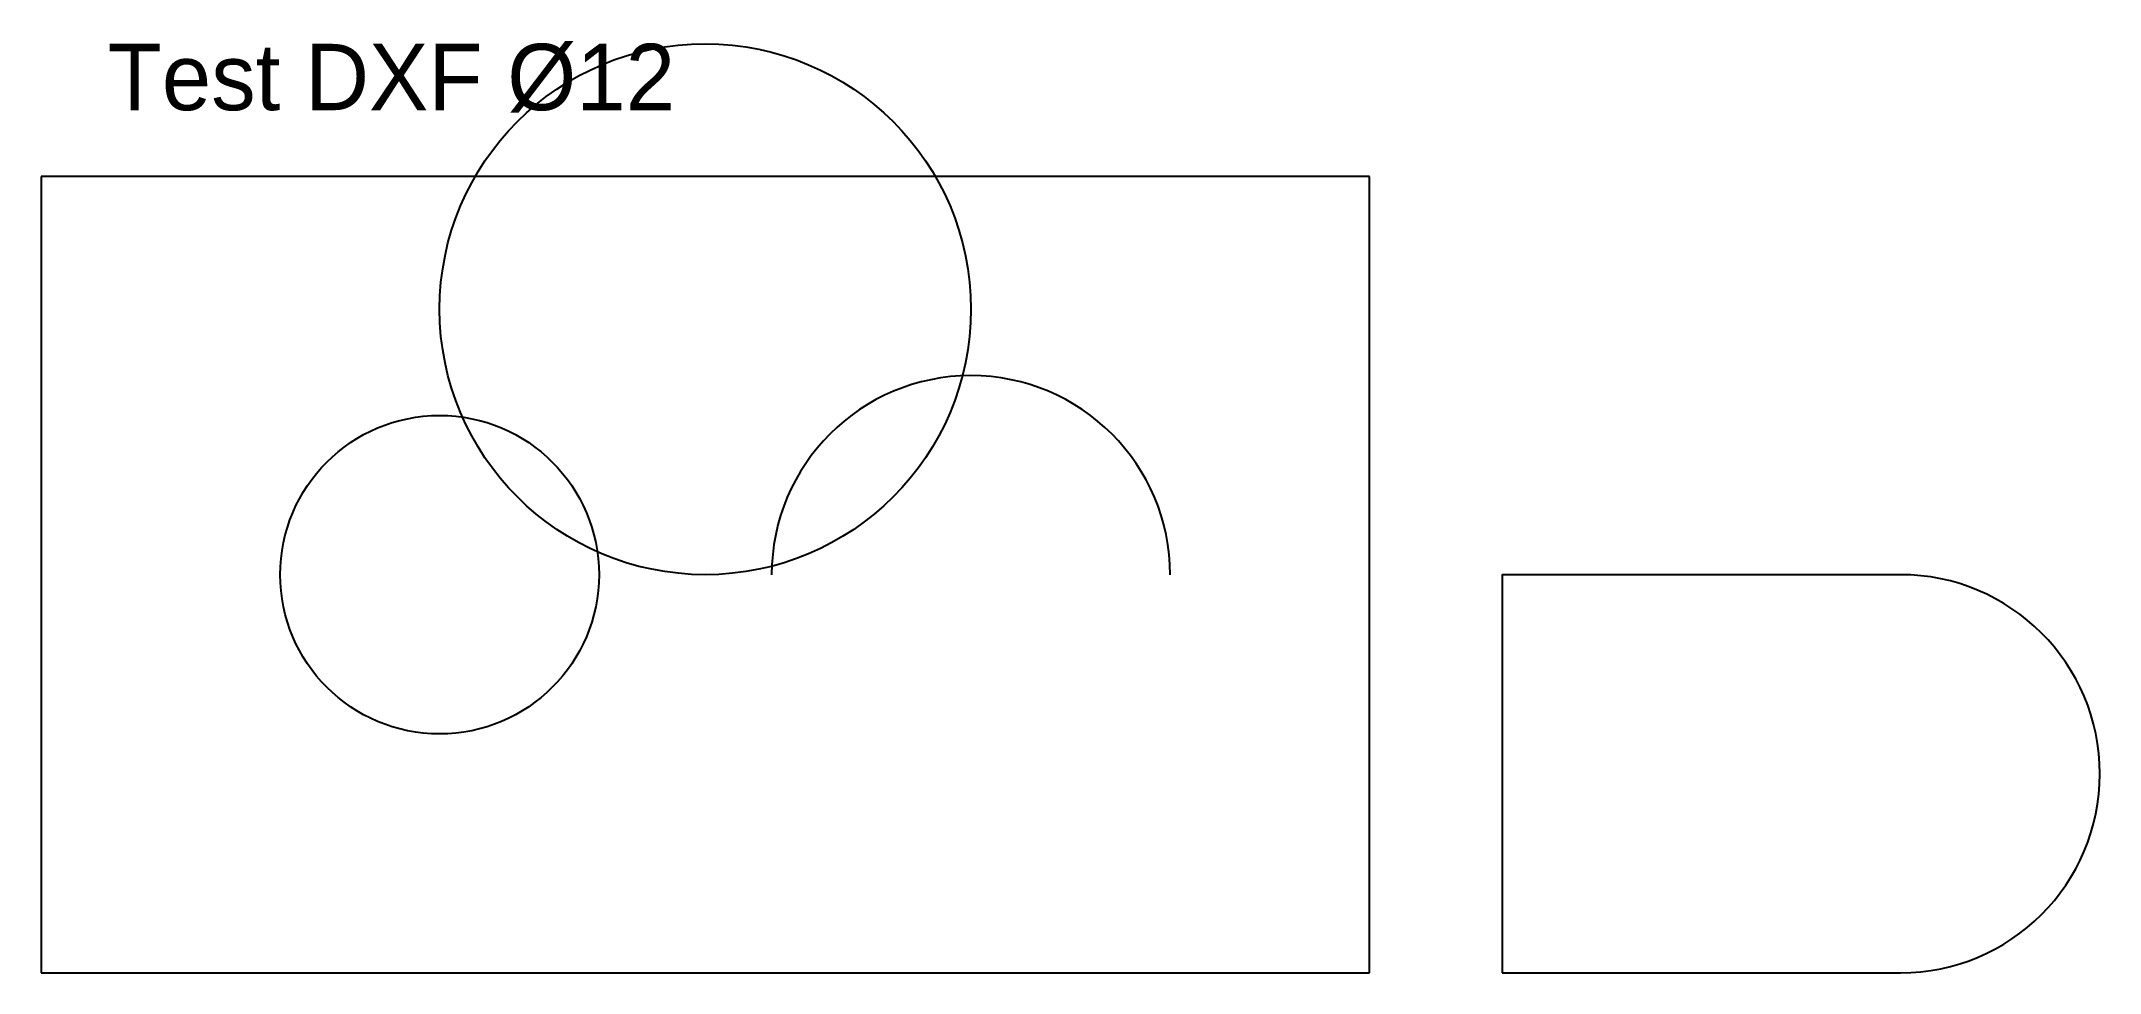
# Model space of a CAD drawing. Extents: x 0 to 155, y 0 to 70.
import ezdxf

# ---------------------------------------------------------------- set-up
doc = ezdxf.new("R2010")
doc.units = 0
doc.header["$MEASUREMENT"] = 0
doc.layers.add('MURS', color=1, linetype='Continuous')

msp = doc.modelspace()

# ---------------------------------------------------------------- linework, layer by layer
at = {"linetype": 'Continuous'}
msp.add_line((0, 0), (100, 0), dxfattribs=at)
at = {"color": 5}
msp.add_lwpolyline([(110, 0), (140, 0, 1), (140, 30), (110, 30)], format="xyb", close=True, dxfattribs=at)
at = {"linetype": 'Continuous'}
msp.add_circle((50, 50), 20, dxfattribs=at)
msp.add_circle((30, 30), 12)
at = {"color": 3}
msp.add_arc((70, 30), 15, 0, 180, dxfattribs=at)
at = {"layer": 'MURS'}
for p, q in [((100, 60), (0, 60)), ((0, 60), (0, 0)), ((100, 0), (100, 60)), ((0, 0), (100, 0))]:
    msp.add_line(p, q, dxfattribs=at)

# ---------------------------------------------------------------- texts
msp.add_text('Test DXF %%c12', height=5).set_placement((5, 65))

doc.saveas('drawing.dxf')
